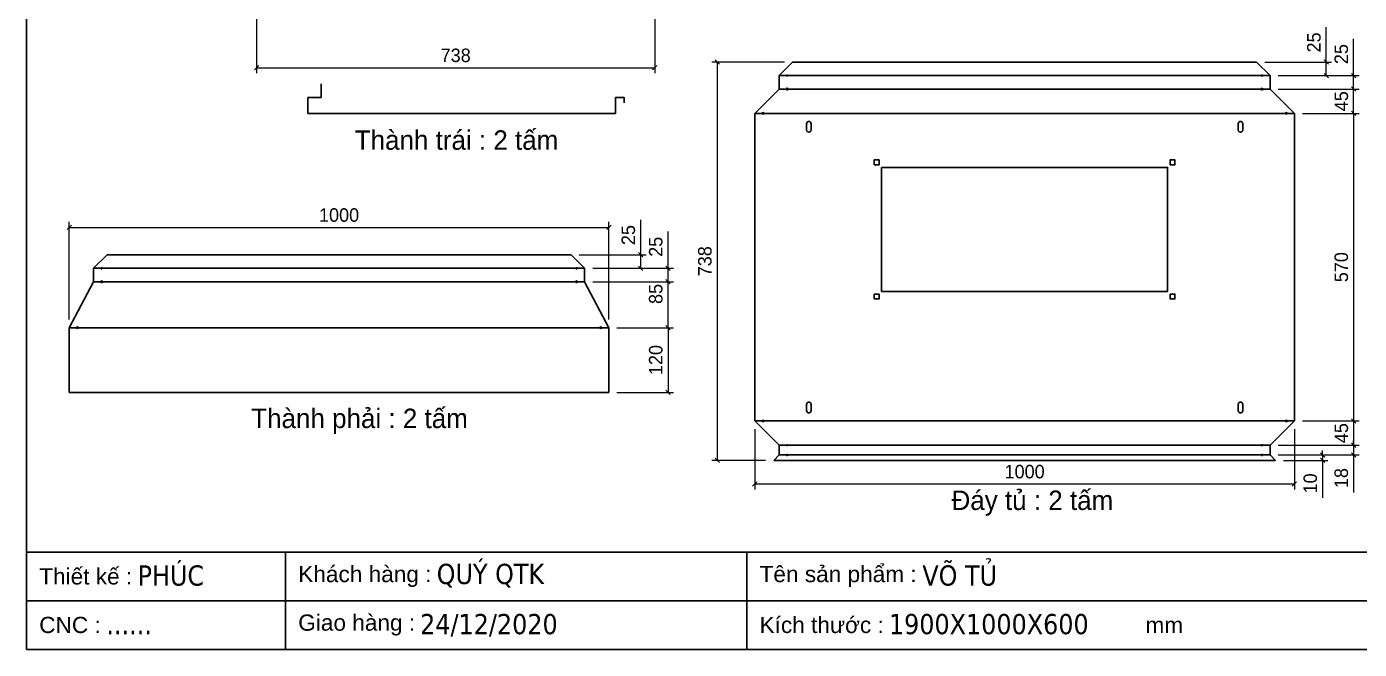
# Model space of a CAD drawing. Header units: millimetres. Extents: x 0 to 4455, y 0 to 3150.
# Drawn here: x 0 to 2470, y 0 to 1154 of the extents above; entities that cross this region are included whole.
import ezdxf
from ezdxf.enums import TextEntityAlignment as Align

# ---------------------------------------------------------------- set-up
doc = ezdxf.new("R2010")
doc.units = ezdxf.units.MM
doc.layers.add('CNC', color=7, linetype='Continuous')
doc.layers.add('DIM', color=253, linetype='Continuous')
doc.styles.add('Arial', font='arial.ttf')
doc.styles.add('Tahoma (Input Text)', font='tahoma.ttf')
doc.dimstyles.new('Dim-25', dxfattribs={"dimtxt": 25, "dimasz": 8, "dimexe": 10, "dimexo": 15, "dimgap": 10, "dimtad": 1, "dimdec": 0, "dimtxsty": 'Standard', "dimblk": 'OBLIQUE', "dimcen": 10, "dimclrd": 5, "dimclre": 5, "dimclrt": 3, "dimazin": 3, "dimtfac": 1, "dimtdec": 0, "dimtmove": 0, "dimatfit": 3, "dimldrblk": 'OBLIQUE', "dimlwd": 9, "dimlwe": 9})

# ---------------------------------------------------------------- blocks, each defined once
blk = doc.blocks.new('khungtenAsean2')
at = {"color": 7}
for p, q in [((2970, -1980), (0, -1980)), ((320, -1980), (320, -2100)), ((890, -1980), (890, -2100)), ((2020, -2040), (0, -2040))]:
    blk.add_line(p, q, dxfattribs=at)
blk.add_lwpolyline([(0, 0), (2970, 0), (2970, -2100), (0, -2100)], close=True, dxfattribs=at)
at = {"color": 2, "char_height": 20, "width": 917.634, "attachment_point": 4, "style": 'Arial'}
for s, insert in [('  Thiết kế :', (0, -2010)), ('  Khách hàng :', (320, -2010)), ('  Tên sản phẩm :', (890, -2010)), ('  Giao hàng :', (320, -2070)), ('  CNC :', (0, -2070)), ('  Kích thước :', (890, -2070)), ('mm', (1382.3, -2070))]:
    blk.add_mtext(s, dxfattribs=dict(at, insert=insert))
at = {"color": 1, "style": 'Tahoma (Input Text)', "flags": 8}
for tag, p in [('#01', (137.1, -2021.3)), ('#03', (506.6, -2019.3)), ('#05', (1106.6, -2021.3)), ('#07', (1834.7, -2021.3)), ('#09', (2146.7, -2021.3)), ('#02', (98.5, -2081.3)), ('#04', (486.1, -2081.3)), ('#06', (1065.3, -2081.3)), ('#08', (1817.4, -2081.3)), ('#10', (2146.7, -2081.3))]:
    blk.add_attdef(tag, p, '', height=25, dxfattribs=at)
blk.add_attdef('#11', text='', height=25, dxfattribs=at).set_placement((2915, -2067.3), align=Align.CENTER)
blk = doc.blocks.new('*D5')
at = {"color": 0, "linetype": 'ByBlock', "lineweight": -2}
for p, q in [((430.1, 1081.8), (422.1, 1073.8)), ((1160.1, 1073.8), (1168.1, 1081.8))]:
    blk.add_line(p, q, dxfattribs=at)
at = {"layer": 'Defpoints', "color": 0, "transparency": 16777216}
for p in [(426.1, 1228.9), (1164.1, 1193.9), (1164.1, 1077.8)]:
    blk.add_point(p, dxfattribs=at)
at = {"layer": 'DIM', "color": 5, "lineweight": 9, "transparency": 16777216}
for p, q in [((426.1, 1213.9), (426.1, 1067.8)), ((1164.1, 1178.9), (1164.1, 1067.8)), ((426.1, 1077.8), (1164.1, 1077.8))]:
    blk.add_line(p, q, dxfattribs=at)
at = {"layer": 'DIM', "color": 3, "transparency": 16777216, "insert": (795.1, 1100.6), "char_height": 25, "attachment_point": 5}
blk.add_mtext('738', dxfattribs=at)
blk = doc.blocks.new('_Oblique')
at = {"color": 0, "linetype": 'ByBlock', "lineweight": -2}
blk.add_line((-0.5, -0.5), (0.5, 0.5), dxfattribs=at)
blk = doc.blocks.new('*D23')
at = {"color": 0, "linetype": 'ByBlock', "lineweight": -2}
for p, q in [((1353.5, 310.4), (1345.5, 302.4)), ((2345.5, 302.4), (2353.5, 310.4))]:
    blk.add_line(p, q, dxfattribs=at)
at = {"layer": 'Defpoints', "color": 0, "transparency": 16777216}
for p in [(1349.5, 423.2), (2349.5, 423.2), (1349.5, 306.4)]:
    blk.add_point(p, dxfattribs=at)
at = {"layer": 'DIM', "color": 5, "lineweight": 9, "transparency": 16777216}
for p, q in [((1349.5, 408.2), (1349.5, 296.4)), ((2349.5, 408.2), (2349.5, 296.4)), ((2349.5, 306.4), (1349.5, 306.4))]:
    blk.add_line(p, q, dxfattribs=at)
at = {"layer": 'DIM', "color": 3, "transparency": 16777216, "insert": (1849.5, 329.2), "char_height": 25, "attachment_point": 5}
blk.add_mtext('1000', dxfattribs=at)
blk = doc.blocks.new('*D24')
at = {"color": 0, "linetype": 'ByBlock', "lineweight": -2}
for p, q in [((2463.3, 989.2), (2455.3, 997.2)), ((2455.3, 427.2), (2463.3, 419.2))]:
    blk.add_line(p, q, dxfattribs=at)
at = {"layer": 'Defpoints', "color": 0, "transparency": 16777216}
for p in [(2349.5, 993.2), (2349.5, 423.2), (2459.3, 423.2)]:
    blk.add_point(p, dxfattribs=at)
at = {"layer": 'DIM', "color": 5, "lineweight": 9, "transparency": 16777216}
for p, q in [((2364.5, 993.2), (2469.3, 993.2)), ((2459.3, 993.2), (2459.3, 423.2)), ((2364.5, 423.2), (2469.3, 423.2))]:
    blk.add_line(p, q, dxfattribs=at)
at = {"layer": 'DIM', "color": 3, "transparency": 16777216, "insert": (2436.5, 708.2), "char_height": 25, "attachment_point": 5, "rotation": 90}
blk.add_mtext('570', dxfattribs=at)
blk = doc.blocks.new('*D25')
at = {"color": 0, "linetype": 'ByBlock', "lineweight": -2}
for p, q in [((2463.3, 419.2), (2455.3, 427.2)), ((2455.3, 382.2), (2463.3, 374.2))]:
    blk.add_line(p, q, dxfattribs=at)
at = {"layer": 'Defpoints', "color": 0, "transparency": 16777216}
for p in [(2349.5, 423.2), (2304.5, 378.2), (2459.3, 378.2)]:
    blk.add_point(p, dxfattribs=at)
at = {"layer": 'DIM', "color": 5, "lineweight": 9, "transparency": 16777216}
for p, q in [((2364.5, 423.2), (2469.3, 423.2)), ((2459.3, 423.2), (2459.3, 378.2)), ((2319.5, 378.2), (2469.3, 378.2))]:
    blk.add_line(p, q, dxfattribs=at)
at = {"layer": 'DIM', "color": 3, "transparency": 16777216, "insert": (2436.6, 400.7), "char_height": 25, "attachment_point": 5, "rotation": 90}
blk.add_mtext('45', dxfattribs=at)
blk = doc.blocks.new('*D26')
at = {"color": 0, "linetype": 'ByBlock', "lineweight": -2}
for p, q in [((2455.3, 382.2), (2463.3, 374.2)), ((2463.3, 356.2), (2455.3, 364.2))]:
    blk.add_line(p, q, dxfattribs=at)
at = {"layer": 'Defpoints', "color": 0, "transparency": 16777216}
for p in [(2304.5, 378.2), (2304.5, 360.2), (2459.3, 360.2)]:
    blk.add_point(p, dxfattribs=at)
at = {"layer": 'DIM', "color": 5, "lineweight": 9, "transparency": 16777216}
for p, q in [((2319.5, 378.2), (2469.3, 378.2)), ((2459.3, 378.2), (2459.3, 386.2)), ((2459.3, 378.2), (2459.3, 360.2)), ((2319.5, 360.2), (2469.3, 360.2)), ((2459.3, 360.2), (2459.3, 290.7))]:
    blk.add_line(p, q, dxfattribs=at)
at = {"layer": 'DIM', "color": 3, "transparency": 16777216, "insert": (2436.5, 317.4), "char_height": 25, "attachment_point": 5, "rotation": 90}
blk.add_mtext('18', dxfattribs=at)
blk = doc.blocks.new('*D27')
at = {"color": 0, "linetype": 'ByBlock', "lineweight": -2}
for p, q in [((2463.3, 1034.2), (2455.3, 1042.2)), ((2455.3, 997.2), (2463.3, 989.2))]:
    blk.add_line(p, q, dxfattribs=at)
at = {"layer": 'Defpoints', "color": 0, "transparency": 16777216}
for p in [(2304.5, 1038.2), (2459.3, 1038.2), (2349.5, 993.2)]:
    blk.add_point(p, dxfattribs=at)
at = {"layer": 'DIM', "color": 5, "lineweight": 9, "transparency": 16777216}
for p, q in [((2319.5, 1038.2), (2469.3, 1038.2)), ((2459.3, 993.2), (2459.3, 1038.2)), ((2364.5, 993.2), (2469.3, 993.2))]:
    blk.add_line(p, q, dxfattribs=at)
at = {"layer": 'DIM', "color": 3, "transparency": 16777216, "insert": (2436.6, 1015.7), "char_height": 25, "attachment_point": 5, "rotation": 90}
blk.add_mtext('45', dxfattribs=at)
blk = doc.blocks.new('*D28')
at = {"color": 0, "linetype": 'ByBlock', "lineweight": -2}
for p, q in [((2463.3, 1059.2), (2455.3, 1067.2)), ((2455.3, 1042.2), (2463.3, 1034.2))]:
    blk.add_line(p, q, dxfattribs=at)
at = {"layer": 'Defpoints', "color": 0, "transparency": 16777216}
for p in [(2304.5, 1063.2), (2459.3, 1063.2), (2304.5, 1038.2)]:
    blk.add_point(p, dxfattribs=at)
at = {"layer": 'DIM', "color": 5, "lineweight": 9, "transparency": 16777216}
for p, q in [((2459.3, 1063.2), (2459.3, 1131.3)), ((2319.5, 1063.2), (2469.3, 1063.2)), ((2459.3, 1038.2), (2459.3, 1063.2)), ((2319.5, 1038.2), (2469.3, 1038.2))]:
    blk.add_line(p, q, dxfattribs=at)
at = {"layer": 'DIM', "color": 3, "transparency": 16777216, "insert": (2436.5, 1103.1), "char_height": 25, "attachment_point": 5, "rotation": 90}
blk.add_mtext('25', dxfattribs=at)
blk = doc.blocks.new('*D29')
at = {"color": 0, "linetype": 'ByBlock', "lineweight": -2}
for p, q in [((2412.4, 1084.2), (2404.4, 1092.2)), ((2404.4, 1067.2), (2412.4, 1059.2))]:
    blk.add_line(p, q, dxfattribs=at)
at = {"layer": 'Defpoints', "color": 0, "transparency": 16777216}
for p in [(2279.5, 1088.2), (2408.4, 1088.2), (2304.5, 1063.2)]:
    blk.add_point(p, dxfattribs=at)
at = {"layer": 'DIM', "color": 5, "lineweight": 9, "transparency": 16777216}
for p, q in [((2408.4, 1088.2), (2408.4, 1152.9)), ((2294.5, 1088.2), (2418.4, 1088.2)), ((2408.4, 1063.2), (2408.4, 1088.2)), ((2319.5, 1063.2), (2418.4, 1063.2))]:
    blk.add_line(p, q, dxfattribs=at)
at = {"layer": 'DIM', "color": 3, "transparency": 16777216, "insert": (2385.7, 1124.7), "char_height": 25, "attachment_point": 5, "rotation": 90}
blk.add_mtext('25', dxfattribs=at)
blk = doc.blocks.new('*D30')
at = {"color": 0, "linetype": 'ByBlock', "lineweight": -2}
for p, q in [((2397.7, 364.2), (2405.7, 356.2)), ((2405.7, 346.2), (2397.7, 354.2))]:
    blk.add_line(p, q, dxfattribs=at)
at = {"layer": 'Defpoints', "color": 0, "transparency": 16777216}
for p in [(2304.5, 360.2), (2314.5, 350.2), (2401.7, 350.2)]:
    blk.add_point(p, dxfattribs=at)
at = {"layer": 'DIM', "color": 5, "lineweight": 9, "transparency": 16777216}
for p, q in [((2319.5, 360.2), (2411.7, 360.2)), ((2329.5, 350.2), (2411.7, 350.2)), ((2401.7, 360.2), (2401.7, 368.2)), ((2401.7, 360.2), (2401.7, 350.2)), ((2401.7, 350.2), (2401.7, 280.8))]:
    blk.add_line(p, q, dxfattribs=at)
at = {"layer": 'DIM', "color": 3, "transparency": 16777216, "insert": (2379, 307.5), "char_height": 25, "attachment_point": 5, "rotation": 90}
blk.add_mtext('10', dxfattribs=at)
blk = doc.blocks.new('f3daunguoc')
at = {"layer": 'CNC', "color": 2, "lineweight": -3}
blk.add_circle((0, 0), 1.5, dxfattribs=at)
blk = doc.blocks.new('f2dauxuoi')
at = {"layer": 'CNC', "color": 2, "lineweight": -3}
blk.add_circle((0, 0), 1, dxfattribs=at)
blk = doc.blocks.new('*D38')
at = {"color": 0, "linetype": 'ByBlock', "lineweight": -2}
for p, q in [((1192.8, 592.1), (1184.8, 600.1)), ((1184.8, 480.1), (1192.8, 472.1))]:
    blk.add_line(p, q, dxfattribs=at)
at = {"layer": 'Defpoints', "color": 0, "transparency": 16777216}
for p in [(1079, 596.1), (1079, 476.1), (1188.8, 476.1)]:
    blk.add_point(p, dxfattribs=at)
at = {"layer": 'DIM', "color": 5, "lineweight": 9, "transparency": 16777216}
for p, q in [((1094, 596.1), (1198.8, 596.1)), ((1188.8, 596.1), (1188.8, 476.1)), ((1094, 476.1), (1198.8, 476.1))]:
    blk.add_line(p, q, dxfattribs=at)
at = {"layer": 'DIM', "color": 3, "transparency": 16777216, "insert": (1166, 536.1), "char_height": 25, "attachment_point": 5, "rotation": 90}
blk.add_mtext('120', dxfattribs=at)
blk = doc.blocks.new('*D39')
at = {"color": 0, "linetype": 'ByBlock', "lineweight": -2}
for p, q in [((1192.8, 677.1), (1184.8, 685.1)), ((1184.8, 600.1), (1192.8, 592.1))]:
    blk.add_line(p, q, dxfattribs=at)
at = {"layer": 'Defpoints', "color": 0, "transparency": 16777216}
for p in [(1034, 681.1), (1188.8, 681.1), (1079, 596.1)]:
    blk.add_point(p, dxfattribs=at)
at = {"layer": 'DIM', "color": 5, "lineweight": 9, "transparency": 16777216}
for p, q in [((1049, 681.1), (1198.8, 681.1)), ((1188.8, 596.1), (1188.8, 681.1)), ((1094, 596.1), (1198.8, 596.1))]:
    blk.add_line(p, q, dxfattribs=at)
at = {"layer": 'DIM', "color": 3, "transparency": 16777216, "insert": (1166, 658.6), "char_height": 25, "attachment_point": 5, "rotation": 90}
blk.add_mtext('85', dxfattribs=at)
blk = doc.blocks.new('*D40')
at = {"color": 0, "linetype": 'ByBlock', "lineweight": -2}
for p, q in [((1192.8, 702.1), (1184.8, 710.1)), ((1184.8, 685.1), (1192.8, 677.1))]:
    blk.add_line(p, q, dxfattribs=at)
at = {"layer": 'Defpoints', "color": 0, "transparency": 16777216}
for p in [(1034, 706.1), (1188.8, 706.1), (1034, 681.1)]:
    blk.add_point(p, dxfattribs=at)
at = {"layer": 'DIM', "color": 5, "lineweight": 9, "transparency": 16777216}
for p, q in [((1188.8, 706.1), (1188.8, 774.2)), ((1049, 706.1), (1198.8, 706.1)), ((1188.8, 681.1), (1188.8, 706.1)), ((1049, 681.1), (1198.8, 681.1))]:
    blk.add_line(p, q, dxfattribs=at)
at = {"layer": 'DIM', "color": 3, "transparency": 16777216, "insert": (1166, 746), "char_height": 25, "attachment_point": 5, "rotation": 90}
blk.add_mtext('25', dxfattribs=at)
blk = doc.blocks.new('*D41')
at = {"color": 0, "linetype": 'ByBlock', "lineweight": -2}
for p, q in [((1142, 727.1), (1134, 735.1)), ((1134, 710.1), (1142, 702.1))]:
    blk.add_line(p, q, dxfattribs=at)
at = {"layer": 'Defpoints', "color": 0, "transparency": 16777216}
for p in [(1009, 731.1), (1138, 731.1), (1034, 706.1)]:
    blk.add_point(p, dxfattribs=at)
at = {"layer": 'DIM', "color": 5, "lineweight": 9, "transparency": 16777216}
for p, q in [((1138, 731.1), (1138, 795.9)), ((1024, 731.1), (1148, 731.1)), ((1138, 706.1), (1138, 731.1)), ((1049, 706.1), (1148, 706.1))]:
    blk.add_line(p, q, dxfattribs=at)
at = {"layer": 'DIM', "color": 3, "transparency": 16777216, "insert": (1115.2, 767.7), "char_height": 25, "attachment_point": 5, "rotation": 90}
blk.add_mtext('25', dxfattribs=at)
blk = doc.blocks.new('*D42')
at = {"color": 0, "linetype": 'ByBlock', "lineweight": -2}
for p, q in [((83, 786), (75, 778)), ((1075, 778), (1083, 786))]:
    blk.add_line(p, q, dxfattribs=at)
at = {"layer": 'Defpoints', "color": 0, "transparency": 16777216}
for p in [(1079, 782), (79, 596.1), (1079, 596.1)]:
    blk.add_point(p, dxfattribs=at)
at = {"layer": 'DIM', "color": 5, "lineweight": 9, "transparency": 16777216}
for p, q in [((79, 611.1), (79, 792)), ((1079, 611.1), (1079, 792)), ((79, 782), (1079, 782))]:
    blk.add_line(p, q, dxfattribs=at)
at = {"layer": 'DIM', "color": 3, "transparency": 16777216, "insert": (579, 804.7), "char_height": 25, "attachment_point": 5}
blk.add_mtext('1000', dxfattribs=at)
blk = doc.blocks.new('*D50')
at = {"color": 0, "linetype": 'ByBlock', "lineweight": -2}
for p, q in [((1283.8, 1084.2), (1275.8, 1092.2)), ((1275.8, 354.2), (1283.8, 346.2))]:
    blk.add_line(p, q, dxfattribs=at)
at = {"layer": 'Defpoints', "color": 0, "transparency": 16777216}
for p in [(1419.5, 1088.2), (1279.8, 350.2), (1384.5, 350.2)]:
    blk.add_point(p, dxfattribs=at)
at = {"layer": 'DIM', "color": 5, "lineweight": 9, "transparency": 16777216}
for p, q in [((1404.5, 1088.2), (1269.8, 1088.2)), ((1279.8, 1088.2), (1279.8, 350.2)), ((1369.5, 350.2), (1269.8, 350.2))]:
    blk.add_line(p, q, dxfattribs=at)
at = {"layer": 'DIM', "color": 3, "transparency": 16777216, "insert": (1257, 719.2), "char_height": 25, "attachment_point": 5, "rotation": 90}
blk.add_mtext('738', dxfattribs=at)
blk = doc.blocks.new('ovan8.5x20')
at = {"layer": 'CNC', "color": 2, "lineweight": -3}
for p, q in [((5.7, 4.2), (-5.8, 4.2)), ((-5.8, -4.2), (5.7, -4.2))]:
    blk.add_line(p, q, dxfattribs=at)
for centre, start, end in [((-5.8, 0), 90, 270), ((5.7, 0), 270, 90)]:
    blk.add_arc(centre, 4.25, start, end, dxfattribs=at)

msp = doc.modelspace()

# ---------------------------------------------------------------- linework, layer by layer
at = {"color": 7}
for p, q in [((1394.5, 1063.2), (1419.5, 1088.2)), ((2279.5, 1088.2), (1419.5, 1088.2)), ((2304.5, 1063.2), (2279.5, 1088.2)), ((2304.5, 1063.2), (1394.5, 1063.2)), ((546.1, 1022.9), (546.1, 1047.9)), ((1394.5, 1038.2), (1349.5, 993.2)), ((2304.5, 1038.2), (1394.5, 1038.2)), ((2304.5, 1038.2), (2349.5, 993.2)), ((521.1, 992.9), (521.1, 1022.9)), ((521.1, 1022.9), (546.1, 1022.9)), ((1091.1, 992.9), (1091.1, 1022.9)), ((1091.1, 1022.9), (1107.1, 1022.9)), ((1107.1, 1022.9), (1107.1, 1012.9)), ((521.1, 992.9), (1091.1, 992.9)), ((2349.5, 993.2), (1349.5, 993.2)), ((124, 706.1), (149, 731.1)), ((1009, 731.1), (149, 731.1)), ((1034, 706.1), (1009, 731.1)), ((1034, 706.1), (124, 706.1)), ((124, 681.1), (79, 596.1)), ((1034, 681.1), (124, 681.1)), ((1034, 681.1), (1079, 596.1)), ((1079, 596.1), (79, 596.1)), ((2349.5, 423.2), (1349.5, 423.2)), ((1349.5, 423.2), (1394.5, 378.2)), ((2349.5, 423.2), (2304.5, 378.2)), ((1394.5, 360.2), (1394.5, 378.2)), ((2304.5, 378.2), (1394.5, 378.2)), ((2304.5, 378.2), (2304.5, 360.2)), ((1384.5, 350.2), (1394.5, 360.2)), ((2314.5, 350.2), (1384.5, 350.2)), ((2304.5, 360.2), (1394.5, 360.2)), ((2304.5, 360.2), (2314.5, 350.2))]:
    msp.add_line(p, q, dxfattribs=at)
msp.add_line((79, 476.1), (1079, 476.1))
for points in [[(1394.5, 1038.2), (1394.5, 1063.2)], [(2304.5, 1063.2), (2304.5, 1038.2)], [(1349.5, 423.2), (1349.5, 993.2)], [(2349.5, 993.2), (2349.5, 423.2)], [(124, 706.1), (124, 681.1)], [(1034, 706.1), (1034, 681.1)], [(79, 476.1), (79, 596.1)], [(1079, 596.1), (1079, 476.1)]]:
    msp.add_lwpolyline(points, dxfattribs=at)
at = {"color": 2}
for points in [[(1579.7, 897.9), (1570.7, 897.9), (1570.7, 906.9), (1579.7, 906.9)], [(1584.5, 893.2), (2114.5, 893.2), (2114.5, 663.2), (1584.5, 663.2)], [(2119.2, 897.9), (2128.2, 897.9), (2128.2, 906.9), (2119.2, 906.9)], [(1579.7, 658.4), (1570.7, 658.4), (1570.7, 649.4), (1579.7, 649.4)], [(2119.2, 658.4), (2128.2, 658.4), (2128.2, 649.4), (2119.2, 649.4)]]:
    msp.add_lwpolyline(points, close=True, dxfattribs=at)

# ---------------------------------------------------------------- block references
at = {"color": 7}
ref = msp.add_blockref('khungtenAsean2', (0, 3150), dxfattribs=dict(at, xscale=1.5, yscale=1.5, zscale=1.5))
ref.add_attrib('#06', '1900X1000X600', (1598, 28.1), dxfattribs={"color": 1, "height": 37.5, "style": 'Tahoma (Input Text)'})
ref.add_attrib('#05', 'VÕ TỦ', (1659.9, 118.1), dxfattribs={"color": 1, "height": 37.5, "style": 'Tahoma (Input Text)'})
ref.add_attrib('#04', '24/12/2020', (729.2, 28.1), dxfattribs={"color": 1, "height": 37.5, "style": 'Tahoma (Input Text)'})
ref.add_attrib('#03', 'QUÝ QTK', (759.9, 121), dxfattribs={"color": 1, "height": 37.5, "style": 'Tahoma (Input Text)'})
ref.add_attrib('#02', '......', (147.7, 28.1), dxfattribs={"color": 1, "height": 37.5, "style": 'Tahoma (Input Text)'})
ref.add_attrib('#01', 'PHÚC', (205.6, 118.1), dxfattribs={"color": 1, "height": 37.5, "style": 'Tahoma (Input Text)'})
at = {"lineweight": -3, "xscale": -1, "rotation": 90}
for name, p in [('f2dauxuoi', (1409.5, 1063.2)), ('f3daunguoc', (2289.5, 1038.2)), ('f3daunguoc', (2334.5, 993.2)), ('f2dauxuoi', (139, 706.1)), ('f3daunguoc', (1019, 681.1)), ('f3daunguoc', (1064, 596.1)), ('f3daunguoc', (2334.5, 423.2)), ('f2dauxuoi', (1409.5, 378.2)), ('f2dauxuoi', (1409.5, 360.2))]:
    msp.add_blockref(name, p, dxfattribs=at)
at = {"lineweight": -3, "rotation": 270}
for name, p in [('f2dauxuoi', (2289.5, 1063.2)), ('f3daunguoc', (1409.5, 1038.2)), ('f3daunguoc', (1364.5, 993.2)), ('f2dauxuoi', (1019, 706.1)), ('f3daunguoc', (139, 681.1)), ('f3daunguoc', (94, 596.1)), ('f3daunguoc', (1364.5, 423.2)), ('f2dauxuoi', (2289.5, 378.2)), ('f2dauxuoi', (2289.5, 360.2))]:
    msp.add_blockref(name, p, dxfattribs=at)
at = {"layer": 'CNC', "lineweight": -3, "rotation": 270}
for p in [(1449.5, 968.2), (2249.5, 968.2)]:
    msp.add_blockref('ovan8.5x20', p, dxfattribs=at)
at = {"layer": 'CNC', "lineweight": -3, "xscale": -1, "rotation": 270}
for p in [(1449.5, 448.2), (2249.5, 448.2)]:
    msp.add_blockref('ovan8.5x20', p, dxfattribs=at)

# ---------------------------------------------------------------- texts
at = {"color": 2, "char_height": 36, "width": 775, "attachment_point": 5}
for s, insert in [('Thành trái : 2 tấm', (796.7, 943.5)), ('Thành phải : 2 tấm', (616.9, 422.6)), ('Đáy tủ : 2 tấm', (1863.9, 270.8))]:
    msp.add_mtext(s, dxfattribs=dict(at, insert=insert))

# ---------------------------------------------------------------- dimensions: what is measured, and where the dimension line sits
at = {"layer": 'DIM', "color": 7}
dim = msp.add_linear_dim(base=(1164.1, 1077.8), p1=(426.1, 1228.9), p2=(1164.1, 1193.9), dimstyle='Dim-25', dxfattribs=at)
dim.commit()
dim.dimension.update_dxf_attribs({"geometry": '*D5', "text_midpoint": (795.1, 1077.8), "dimtype": 160})
for base, p1, p2, picture, middle in [((2408.4, 1088.2), (2304.5, 1063.2), (2279.5, 1088.2), '*D29', (2408.4, 1124.7)), ((2459.3, 1063.2), (2304.5, 1038.2), (2304.5, 1063.2), '*D28', (2459.3, 1103.1)), ((2459.3, 1038.2), (2349.5, 993.2), (2304.5, 1038.2), '*D27', (2459.3, 1015.7)), ((2459.3, 423.2), (2349.5, 993.2), (2349.5, 423.2), '*D24', (2459.3, 708.2)), ((1138, 731.1), (1034, 706.1), (1009, 731.1), '*D41', (1138, 767.7)), ((1188.8, 706.1), (1034, 681.1), (1034, 706.1), '*D40', (1188.8, 746)), ((1188.8, 681.1), (1079, 596.1), (1034, 681.1), '*D39', (1188.8, 658.6)), ((1188.8, 476.1), (1079, 596.1), (1079, 476.1), '*D38', (1188.8, 536.1)), ((2459.3, 378.2), (2349.5, 423.2), (2304.5, 378.2), '*D25', (2459.3, 400.7))]:
    dim = msp.add_linear_dim(base=base, p1=p1, p2=p2, angle=270, dimstyle='Dim-25', dxfattribs=at)
    dim.commit()
    dim.dimension.update_dxf_attribs({"geometry": picture, "text_midpoint": middle, "dimtype": 160})
at = {"layer": 'DIM'}
dim = msp.add_linear_dim(base=(1279.8, 350.2), p1=(1419.5, 1088.2), p2=(1384.5, 350.2), angle=90, dimstyle='Dim-25', dxfattribs=at)
dim.commit()
dim.dimension.update_dxf_attribs({"geometry": '*D50', "text_midpoint": (1257, 719.2)})
dim = msp.add_linear_dim(base=(1079, 782), p1=(79, 596.1), p2=(1079, 596.1), dimstyle='Dim-25', dxfattribs=at)
dim.commit()
dim.dimension.update_dxf_attribs({"geometry": '*D42', "text_midpoint": (579, 804.7)})
at = {"layer": 'DIM', "color": 7}
dim = msp.add_linear_dim(base=(1349.5, 306.4), p1=(2349.5, 423.2), p2=(1349.5, 423.2), dimstyle='Dim-25', dxfattribs=at)
dim.commit()
dim.dimension.update_dxf_attribs({"geometry": '*D23', "text_midpoint": (1849.5, 329.2)})
for base, p1, p2, picture, middle in [((2459.3, 360.2), (2304.5, 378.2), (2304.5, 360.2), '*D26', (2436.5, 317.4)), ((2401.7, 350.2), (2304.5, 360.2), (2314.5, 350.2), '*D30', (2379, 307.5))]:
    dim = msp.add_linear_dim(base=base, p1=p1, p2=p2, angle=270, dimstyle='Dim-25', dxfattribs=at)
    dim.commit()
    dim.dimension.update_dxf_attribs({"geometry": picture, "text_midpoint": middle})

doc.saveas('drawing.dxf')
